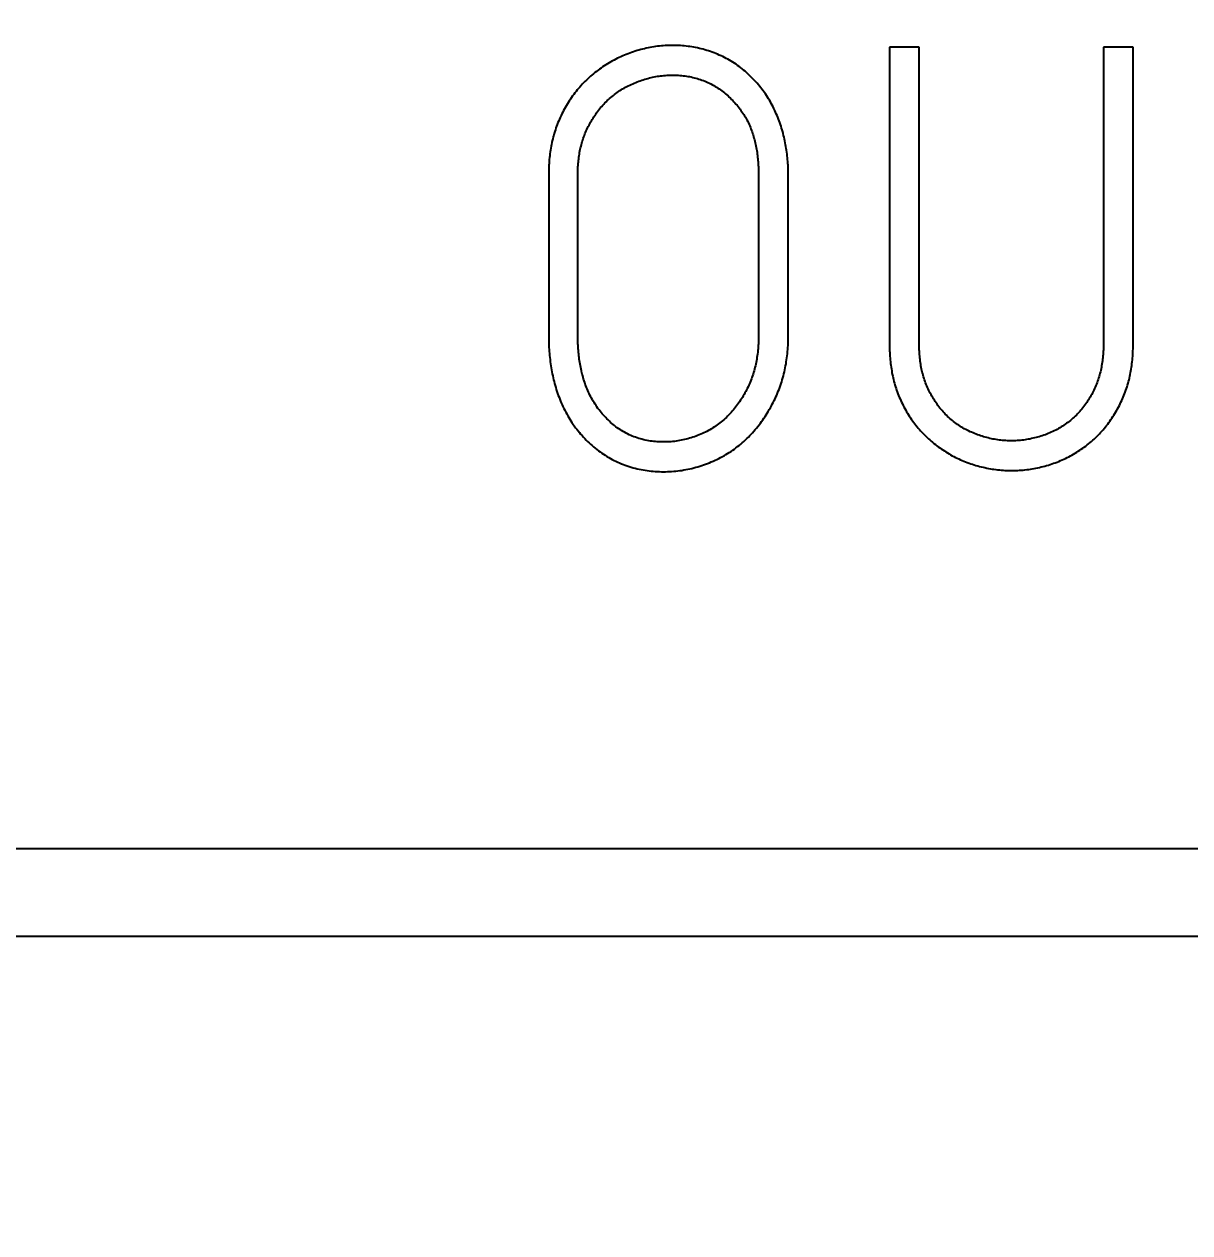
# Model space of a CAD drawing. Extents: x 0 to 420, y 0 to 297.
# Drawn here: x 124.383 to 128.817, y 166.039 to 170.637 of the extents above; entities that cross this region are included whole.
import ezdxf
from ezdxf.enums import TextEntityAlignment as Align

# ---------------------------------------------------------------- set-up
doc = ezdxf.new("R2010")
doc.units = 0
doc.header["$LTSCALE"] = 23.1
for name, color, linetype in [('10000_FRONT', 7, 'CONTINUOUS'), ('10100_DIM_FRONT', 7, 'CONTINUOUS'), ('10500_FRONT_LABELING', 7, 'CONTINUOUS')]:
    doc.layers.add(name, color=color, linetype=linetype)
doc.dimstyles.get("Standard").update_dxf_attribs({"dimtxt": 2.5, "dimasz": 2.5, "dimexe": 1.25, "dimexo": 0.625, "dimtad": 1, "dimcen": 2.5, "dimazin": 3, "dimtfac": 1, "dimtmove": 0, "dimatfit": 3})

# ---------------------------------------------------------------- blocks, each defined once
blk = doc.blocks.new('*D1')
at = {"layer": '10100_DIM_FRONT', "linetype": 'CONTINUOUS'}
for p, q in [((146.3081, 189.647), (146.3081, 124.8979)), ((102.8081, 149.198), (102.8081, 124.8979)), ((102.8081, 126.8979), (124.5581, 126.8979)), ((146.3081, 126.8979), (124.5581, 126.8979))]:
    blk.add_line(p, q, dxfattribs=at)
for points in [[(106.3081, 127.3979), (102.8081, 126.8979), (106.3081, 126.3979)], [(142.8081, 126.3979), (146.3081, 126.8979), (142.8081, 127.3979)]]:
    blk.add_solid(points, dxfattribs=at)
blk.add_text('43,5', height=3.5, dxfattribs=at).set_placement((120.5248, 127.7729), (130.2748, 127.7729), align=Align.FIT)

msp = doc.modelspace()

# ---------------------------------------------------------------- linework, layer by layer
at = {"layer": '10000_FRONT', "color": 7, "linetype": 'CONTINUOUS'}
for p, q in [((110.8081, 167.5005), (146.3081, 167.5005)), ((110.8081, 167.1675), (146.3081, 167.1675))]:
    msp.add_line(p, q, dxfattribs=at)
at = {"layer": '10500_FRONT_LABELING', "color": 7, "linetype": 'CONTINUOUS'}
for p, q in [((127.6746, 170.5502), (127.6746, 169.4229)), ((127.7874, 170.5502), (127.6746, 170.5502)), ((127.7874, 169.4229), (127.7874, 170.5502)), ((128.4888, 170.5502), (128.4888, 169.4229)), ((128.6016, 170.5502), (128.4888, 170.5502)), ((128.6016, 169.4229), (128.6016, 170.5502)), ((126.3781, 170.0642), (126.3781, 169.4461)), ((126.4887, 169.4474), (126.4887, 170.0642)), ((127.1768, 170.0642), (127.1768, 169.4539)), ((127.2896, 169.4539), (127.2896, 170.0642))]:
    msp.add_line(p, q, dxfattribs=at)
for points in [[(127.2896, 170.0642), (127.2896, 170.0714), (127.2895, 170.0787), (127.2893, 170.0859), (127.289, 170.0932), (127.2887, 170.1004), (127.2883, 170.1076), (127.2878, 170.1148), (127.2872, 170.122), (127.2866, 170.1292), (127.2858, 170.1363), (127.285, 170.1435), (127.2841, 170.1506), (127.2831, 170.1577), (127.2821, 170.1648), (127.2809, 170.1719), (127.2797, 170.179), (127.2783, 170.1861), (127.2769, 170.1931), (127.2754, 170.2002), (127.2738, 170.2072), (127.2721, 170.2142), (127.2703, 170.2212), (127.2684, 170.2282), (127.2664, 170.2351), (127.2643, 170.2421), (127.2621, 170.249), (127.2598, 170.2559), (127.2575, 170.2628), (127.255, 170.2696), (127.2524, 170.2764), (127.2497, 170.2832), (127.247, 170.2899), (127.2442, 170.2965), (127.2412, 170.3031), (127.2382, 170.3096), (127.2351, 170.3161), (127.2318, 170.3226), (127.2285, 170.329), (127.2251, 170.3353), (127.2216, 170.3416), (127.218, 170.3478), (127.2142, 170.354), (127.2104, 170.3601), (127.2065, 170.3662), (127.2024, 170.3722), (127.1983, 170.3782), (127.194, 170.3841), (127.1896, 170.3899), (127.1851, 170.3956), (127.1806, 170.4013), (127.1759, 170.4069), (127.1712, 170.4124), (127.1663, 170.4178), (127.1615, 170.4231), (127.1565, 170.4284), (127.1515, 170.4336), (127.1464, 170.4387), (127.1412, 170.4437), (127.1359, 170.4486), (127.1306, 170.4535), (127.1252, 170.4583), (127.1197, 170.4629), (127.1142, 170.4675), (127.1085, 170.472), (127.1027, 170.4763), (127.0968, 170.4806), (127.0909, 170.4847), (127.0848, 170.4888), (127.0787, 170.4927), (127.0724, 170.4966), (127.0661, 170.5003), (127.0597, 170.5039), (127.0533, 170.5074), (127.0469, 170.5107), (127.0404, 170.5139), (127.0338, 170.5171), (127.0272, 170.52), (127.0205, 170.5229), (127.0139, 170.5257), (127.0071, 170.5283), (127.0003, 170.5309), (126.9935, 170.5333), (126.9866, 170.5356), (126.9797, 170.5378), (126.9728, 170.5398), (126.9658, 170.5418), (126.9587, 170.5436), (126.9516, 170.5453), (126.9445, 170.5469), (126.9373, 170.5484), (126.9301, 170.5498), (126.9229, 170.551), (126.9157, 170.5521), (126.9085, 170.5531), (126.9013, 170.554), (126.894, 170.5547), (126.8868, 170.5554), (126.8796, 170.5559), (126.8723, 170.5563), (126.8651, 170.5566), (126.8578, 170.5568), (126.8506, 170.5568), (126.8433, 170.5568), (126.836, 170.5566), (126.8288, 170.5564), (126.8215, 170.556), (126.8142, 170.5555), (126.8069, 170.5549), (126.7996, 170.5541), (126.7923, 170.5533), (126.7851, 170.5523), (126.7779, 170.5513), (126.7707, 170.5501), (126.7635, 170.5488), (126.7564, 170.5474), (126.7493, 170.5459), (126.7422, 170.5442), (126.7352, 170.5425), (126.7282, 170.5407), (126.7212, 170.5388), (126.7143, 170.5367), (126.7073, 170.5346), (126.7004, 170.5324), (126.6936, 170.53), (126.6867, 170.5276), (126.6799, 170.525), (126.6732, 170.5224), (126.6664, 170.5196), (126.6597, 170.5168), (126.653, 170.5138), (126.6464, 170.5107), (126.6398, 170.5076), (126.6333, 170.5043), (126.6268, 170.5009), (126.6204, 170.4975), (126.6141, 170.4939), (126.6078, 170.4903), (126.6016, 170.4866), (126.5955, 170.4827), (126.5894, 170.4788), (126.5834, 170.4748), (126.5775, 170.4707), (126.5716, 170.4665), (126.5658, 170.4622), (126.56, 170.4579), (126.5543, 170.4534), (126.5487, 170.4489), (126.5431, 170.4442), (126.5376, 170.4395), (126.5322, 170.4347), (126.5268, 170.4297), (126.5215, 170.4247), (126.5162, 170.4196), (126.5111, 170.4144), (126.5061, 170.4092), (126.5011, 170.4038), (126.4963, 170.3984), (126.4915, 170.3929), (126.4869, 170.3874), (126.4823, 170.3818), (126.4779, 170.3761), (126.4735, 170.3703), (126.4693, 170.3645), (126.4651, 170.3586), (126.461, 170.3526), (126.4571, 170.3466), (126.4532, 170.3405), (126.4494, 170.3344), (126.4457, 170.3282), (126.442, 170.3219), (126.4385, 170.3156), (126.435, 170.3092), (126.4317, 170.3027), (126.4284, 170.2962), (126.4252, 170.2897), (126.4221, 170.283), (126.4191, 170.2764), (126.4163, 170.2697), (126.4135, 170.263), (126.4109, 170.2563), (126.4083, 170.2495), (126.4059, 170.2427), (126.4036, 170.2359), (126.4014, 170.229), (126.3992, 170.2221), (126.3972, 170.2152), (126.3954, 170.2082), (126.3936, 170.2012), (126.3919, 170.1942), (126.3903, 170.1871), (126.3889, 170.18), (126.3875, 170.1729), (126.3862, 170.1658), (126.3851, 170.1586), (126.384, 170.1514), (126.383, 170.1442), (126.3821, 170.1369), (126.3813, 170.1297), (126.3806, 170.1224)], [(126.4887, 170.0642), (126.4887, 170.0703), (126.4888, 170.0765), (126.489, 170.0826), (126.4893, 170.0888), (126.4896, 170.0949), (126.49, 170.101), (126.4904, 170.1071), (126.491, 170.1131), (126.4916, 170.1192), (126.4923, 170.1253), (126.4931, 170.1313), (126.494, 170.1373), (126.4949, 170.1433), (126.496, 170.1493), (126.4971, 170.1553), (126.4983, 170.1613), (126.4997, 170.1672), (126.5011, 170.1732), (126.5026, 170.1791), (126.5042, 170.185), (126.506, 170.1909), (126.5078, 170.1967), (126.5097, 170.2026), (126.5118, 170.2084), (126.5139, 170.2142), (126.5162, 170.22), (126.5185, 170.2257), (126.521, 170.2313), (126.5235, 170.237), (126.5261, 170.2425), (126.5288, 170.248), (126.5316, 170.2535), (126.5344, 170.2589), (126.5374, 170.2643), (126.5404, 170.2696), (126.5435, 170.2748), (126.5468, 170.28), (126.55, 170.2852), (126.5534, 170.2903), (126.5569, 170.2954), (126.5605, 170.3004), (126.5641, 170.3054), (126.5679, 170.3103), (126.5718, 170.3151), (126.5757, 170.3199), (126.5798, 170.3246), (126.5839, 170.3292), (126.5881, 170.3337), (126.5923, 170.3381), (126.5967, 170.3424), (126.6011, 170.3467), (126.6055, 170.3508), (126.6101, 170.3549), (126.6147, 170.3589), (126.6194, 170.3628), (126.6242, 170.3667), (126.629, 170.3704), (126.6339, 170.3741), (126.6389, 170.3776), (126.6439, 170.3811), (126.6491, 170.3846), (126.6542, 170.3879), (126.6595, 170.3911), (126.6648, 170.3943), (126.6702, 170.3974), (126.6757, 170.4003), (126.6811, 170.4032), (126.6866, 170.4059), (126.6922, 170.4085), (126.6978, 170.4111), (126.7034, 170.4135), (126.7091, 170.4159), (126.7148, 170.4181), (126.7205, 170.4203), (126.7263, 170.4224), (126.7321, 170.4244), (126.7379, 170.4263), (126.7438, 170.4281), (126.7497, 170.4298), (126.7557, 170.4314), (126.7617, 170.4329), (126.7677, 170.4343), (126.7737, 170.4357), (126.7798, 170.4369), (126.7859, 170.438), (126.7919, 170.4391), (126.798, 170.44), (126.8041, 170.4408), (126.8102, 170.4415), (126.8163, 170.4421), (126.8224, 170.4426), (126.8285, 170.443), (126.8346, 170.4433), (126.8407, 170.4435), (126.8468, 170.4436), (126.8529, 170.4436), (126.859, 170.4435), (126.8652, 170.4433), (126.8713, 170.443), (126.8774, 170.4426), (126.8836, 170.4421), (126.8898, 170.4415), (126.8959, 170.4407), (126.902, 170.4398), (126.9081, 170.4389), (126.9142, 170.4378), (126.9202, 170.4366), (126.9262, 170.4352), (126.9322, 170.4338), (126.9381, 170.4322), (126.944, 170.4306), (126.9498, 170.4288), (126.9557, 170.4268), (126.9614, 170.4248), (126.9672, 170.4226), (126.9729, 170.4203), (126.9786, 170.4179), (126.9842, 170.4154), (126.9898, 170.4127), (126.9953, 170.41), (127.0008, 170.4071), (127.0062, 170.4041), (127.0115, 170.4009), (127.0167, 170.3977), (127.0219, 170.3944), (127.027, 170.391), (127.032, 170.3875), (127.0369, 170.3838), (127.0418, 170.3801), (127.0466, 170.3763), (127.0513, 170.3724), (127.056, 170.3684), (127.0606, 170.3643), (127.0651, 170.3601), (127.0695, 170.3559), (127.0739, 170.3515), (127.0783, 170.3471), (127.0825, 170.3426), (127.0867, 170.3381), (127.0907, 170.3335), (127.0947, 170.3288), (127.0986, 170.324), (127.1024, 170.3192), (127.1061, 170.3144), (127.1097, 170.3094), (127.1132, 170.3044), (127.1167, 170.2994), (127.12, 170.2942), (127.1232, 170.289), (127.1264, 170.2837), (127.1294, 170.2784), (127.1323, 170.2729), (127.1352, 170.2674), (127.1379, 170.2619), (127.1405, 170.2563), (127.143, 170.2506), (127.1454, 170.2449), (127.1476, 170.2392), (127.1498, 170.2335), (127.1519, 170.2277), (127.1539, 170.2219), (127.1557, 170.2161), (127.1575, 170.2102), (127.1592, 170.2043), (127.1608, 170.1984), (127.1623, 170.1925), (127.1638, 170.1865), (127.1651, 170.1805), (127.1664, 170.1745), (127.1676, 170.1684), (127.1687, 170.1623), (127.1698, 170.1563), (127.1707, 170.1502), (127.1716, 170.1441), (127.1724, 170.1379), (127.1731, 170.1318), (127.1738, 170.1257), (127.1744, 170.1196), (127.1749, 170.1134), (127.1754, 170.1073), (127.1757, 170.1012), (127.1761, 170.095), (127.1763, 170.0889), (127.1765, 170.0827), (127.1767, 170.0765), (127.1768, 170.0704), (127.1768, 170.0642)], [(126.3806, 170.1224), (126.38, 170.1152), (126.3795, 170.1079), (126.3791, 170.1006), (126.3787, 170.0933), (126.3784, 170.0861), (126.3782, 170.0788), (126.3781, 170.0715), (126.3781, 170.0642)], [(126.3781, 169.4461), (126.3782, 169.4383), (126.3784, 169.4306), (126.3786, 169.4228), (126.3789, 169.415), (126.3793, 169.4073), (126.3798, 169.3995), (126.3803, 169.3918), (126.3809, 169.3841), (126.3816, 169.3764), (126.3824, 169.3687), (126.3833, 169.361), (126.3842, 169.3533), (126.3853, 169.3457), (126.3864, 169.338), (126.3876, 169.3304), (126.3889, 169.3228), (126.3903, 169.3151), (126.3917, 169.3075), (126.3933, 169.3), (126.395, 169.2924), (126.3968, 169.2848), (126.3987, 169.2773), (126.4006, 169.2697), (126.4027, 169.2622), (126.4049, 169.2547), (126.4072, 169.2473), (126.4096, 169.2398), (126.4121, 169.2324), (126.4147, 169.2251), (126.4174, 169.2178), (126.4202, 169.2106), (126.4232, 169.2034), (126.4262, 169.1963), (126.4293, 169.1892), (126.4325, 169.1822), (126.4359, 169.1752), (126.4394, 169.1683), (126.4429, 169.1614), (126.4466, 169.1546), (126.4504, 169.1479), (126.4544, 169.1412), (126.4584, 169.1345), (126.4625, 169.128), (126.4668, 169.1214), (126.4712, 169.1149), (126.4757, 169.1086), (126.4803, 169.1022), (126.4851, 169.096), (126.4899, 169.0899), (126.4948, 169.0839), (126.4998, 169.078), (126.5049, 169.0721), (126.5101, 169.0664), (126.5153, 169.0608), (126.5207, 169.0553), (126.5262, 169.0498), (126.5318, 169.0445), (126.5375, 169.0393), (126.5432, 169.0342), (126.5491, 169.0291), (126.5551, 169.0242), (126.5612, 169.0194), (126.5674, 169.0147), (126.5737, 169.0101), (126.58, 169.0056), (126.5865, 169.0012), (126.5931, 168.997), (126.5998, 168.9929), (126.6065, 168.9889), (126.6133, 168.985), (126.6201, 168.9813), (126.627, 168.9778), (126.634, 168.9744), (126.641, 168.9711), (126.648, 168.9679), (126.6552, 168.9649), (126.6623, 168.9621), (126.6696, 168.9593), (126.6769, 168.9568), (126.6842, 168.9543), (126.6917, 168.952), (126.6991, 168.9499), (126.7067, 168.9478), (126.7143, 168.946), (126.722, 168.9442), (126.7296, 168.9427), (126.7373, 168.9412), (126.7451, 168.94), (126.7528, 168.9388), (126.7605, 168.9378), (126.7682, 168.937), (126.776, 168.9362), (126.7837, 168.9357), (126.7915, 168.9352), (126.7993, 168.9349), (126.807, 168.9347), (126.8148, 168.9346), (126.8226, 168.9347), (126.8304, 168.9349), (126.8382, 168.9352), (126.846, 168.9357), (126.8539, 168.9363), (126.8617, 168.937), (126.8694, 168.9378), (126.8772, 168.9388), (126.8849, 168.9399), (126.8926, 168.9412), (126.9002, 168.9426), (126.9078, 168.9441), (126.9154, 168.9457), (126.923, 168.9475), (126.9305, 168.9494), (126.938, 168.9514), (126.9454, 168.9535), (126.9529, 168.9557), (126.9603, 168.9581), (126.9676, 168.9605), (126.975, 168.9631), (126.9823, 168.9659), (126.9896, 168.9687), (126.9968, 168.9717), (127.004, 168.9748), (127.0112, 168.978), (127.0182, 168.9813), (127.0252, 168.9847), (127.0321, 168.9883), (127.0389, 168.992), (127.0457, 168.9957), (127.0523, 168.9996), (127.0589, 169.0037), (127.0654, 169.0078), (127.0719, 169.0121), (127.0782, 169.0164), (127.0845, 169.0209), (127.0907, 169.0255), (127.0969, 169.0302), (127.1029, 169.035), (127.1089, 169.04), (127.1148, 169.045), (127.1207, 169.0502), (127.1264, 169.0555), (127.1321, 169.0608), (127.1377, 169.0663), (127.1432, 169.0719), (127.1486, 169.0775), (127.1539, 169.0832), (127.159, 169.089), (127.1641, 169.0949), (127.1691, 169.1008), (127.174, 169.1068), (127.1788, 169.1129), (127.1834, 169.1191), (127.188, 169.1254), (127.1925, 169.1317), (127.1969, 169.1381), (127.2012, 169.1445), (127.2054, 169.1511), (127.2096, 169.1577), (127.2136, 169.1643), (127.2175, 169.1711), (127.2214, 169.1778), (127.2252, 169.1847), (127.2289, 169.1916), (127.2324, 169.1985), (127.2359, 169.2054), (127.2393, 169.2124), (127.2425, 169.2194), (127.2457, 169.2265), (127.2487, 169.2336), (127.2517, 169.2408), (127.2545, 169.248), (127.2572, 169.2552), (127.2598, 169.2625), (127.2623, 169.2698), (127.2647, 169.2771), (127.267, 169.2845), (127.2691, 169.292), (127.2712, 169.2994), (127.2731, 169.307), (127.2749, 169.3145), (127.2766, 169.3221), (127.2781, 169.3298), (127.2796, 169.3375), (127.281, 169.3452), (127.2822, 169.3529), (127.2833, 169.3606), (127.2844, 169.3683), (127.2853, 169.3761), (127.2862, 169.3838), (127.2869, 169.3916), (127.2876, 169.3993), (127.2881, 169.4071), (127.2886, 169.4149), (127.289, 169.4227), (127.2893, 169.4305), (127.2895, 169.4383), (127.2896, 169.4461), (127.2896, 169.4539)], [(127.1768, 169.4539), (127.1768, 169.4474), (127.1766, 169.4408), (127.1765, 169.4343), (127.1762, 169.4278), (127.1759, 169.4213), (127.1755, 169.4148), (127.1751, 169.4083), (127.1745, 169.4018), (127.1739, 169.3953), (127.1732, 169.3889), (127.1724, 169.3824), (127.1716, 169.376), (127.1706, 169.3696), (127.1696, 169.3631), (127.1684, 169.3567), (127.1672, 169.3503), (127.1659, 169.344), (127.1645, 169.3376), (127.1629, 169.3313), (127.1613, 169.3249), (127.1595, 169.3186), (127.1577, 169.3123), (127.1557, 169.306), (127.1537, 169.2998), (127.1515, 169.2936), (127.1493, 169.2875), (127.1469, 169.2814), (127.1445, 169.2754), (127.142, 169.2694), (127.1393, 169.2634), (127.1366, 169.2575), (127.1338, 169.2517), (127.1309, 169.2459), (127.1279, 169.2401), (127.1249, 169.2344), (127.1217, 169.2287), (127.1185, 169.2231), (127.1151, 169.2175), (127.1117, 169.2119), (127.1082, 169.2064), (127.1046, 169.201), (127.1008, 169.1956), (127.097, 169.1902), (127.0931, 169.1849), (127.0891, 169.1798), (127.085, 169.1747), (127.0809, 169.1696), (127.0766, 169.1647), (127.0723, 169.1599), (127.0679, 169.1551), (127.0634, 169.1505), (127.0589, 169.1459), (127.0542, 169.1414), (127.0495, 169.137), (127.0447, 169.1326), (127.0398, 169.1284), (127.0348, 169.1243), (127.0297, 169.1202), (127.0246, 169.1163), (127.0193, 169.1124), (127.014, 169.1086), (127.0086, 169.1049), (127.0031, 169.1014), (126.9975, 169.0979), (126.9918, 169.0945), (126.9861, 169.0913), (126.9804, 169.0882), (126.9745, 169.0852), (126.9687, 169.0824), (126.9628, 169.0797), (126.9568, 169.077), (126.9508, 169.0745), (126.9448, 169.0721), (126.9387, 169.0699), (126.9326, 169.0677), (126.9264, 169.0656), (126.9202, 169.0637), (126.9139, 169.0618), (126.9076, 169.0601), (126.9012, 169.0584), (126.8949, 169.0569), (126.8885, 169.0555), (126.882, 169.0542), (126.8756, 169.053), (126.8691, 169.0519), (126.8626, 169.051), (126.8562, 169.0502), (126.8497, 169.0495), (126.8432, 169.0489), (126.8368, 169.0484), (126.8303, 169.0481), (126.8238, 169.0479), (126.8173, 169.0478), (126.8108, 169.0478), (126.8043, 169.048), (126.7977, 169.0482), (126.7912, 169.0486), (126.7847, 169.0491), (126.7782, 169.0498), (126.7716, 169.0505), (126.7651, 169.0514), (126.7586, 169.0525), (126.7522, 169.0536), (126.7458, 169.0549), (126.7395, 169.0564), (126.7331, 169.0579), (126.7269, 169.0597), (126.7206, 169.0615), (126.7144, 169.0635), (126.7083, 169.0656), (126.7022, 169.0679), (126.6961, 169.0703), (126.6901, 169.0729), (126.6841, 169.0756), (126.6782, 169.0785), (126.6723, 169.0814), (126.6666, 169.0846), (126.6609, 169.0878), (126.6553, 169.0912), (126.6498, 169.0947), (126.6444, 169.0983), (126.6391, 169.1021), (126.6339, 169.1059), (126.6288, 169.1099), (126.6237, 169.114), (126.6187, 169.1182), (126.6138, 169.1225), (126.609, 169.1269), (126.6042, 169.1315), (126.5996, 169.1361), (126.595, 169.1408), (126.5905, 169.1456), (126.5862, 169.1504), (126.5819, 169.1553), (126.5777, 169.1603), (126.5736, 169.1654), (126.5696, 169.1706), (126.5657, 169.1758), (126.5619, 169.1811), (126.5582, 169.1864), (126.5546, 169.1919), (126.551, 169.1974), (126.5476, 169.203), (126.5443, 169.2086), (126.5411, 169.2143), (126.538, 169.2201), (126.535, 169.2259), (126.5321, 169.2318), (126.5294, 169.2377), (126.5267, 169.2437), (126.5242, 169.2497), (126.5218, 169.2557), (126.5194, 169.2617), (126.5172, 169.2678), (126.5151, 169.274), (126.513, 169.2801), (126.5111, 169.2864), (126.5093, 169.2926), (126.5075, 169.2989), (126.5059, 169.3052), (126.5043, 169.3115), (126.5028, 169.3179), (126.5014, 169.3243), (126.5, 169.3307), (126.4988, 169.3371), (126.4976, 169.3435), (126.4966, 169.35), (126.4955, 169.3564), (126.4946, 169.3629), (126.4938, 169.3693), (126.493, 169.3758), (126.4923, 169.3823), (126.4916, 169.3888), (126.4911, 169.3953), (126.4905, 169.4017), (126.4901, 169.4082), (126.4897, 169.4148), (126.4894, 169.4213), (126.4891, 169.4278), (126.489, 169.4343), (126.4888, 169.4408), (126.4887, 169.4474)], [(127.6746, 169.4229), (127.6746, 169.4158), (127.6747, 169.4089), (127.6749, 169.4019), (127.6752, 169.3949), (127.6755, 169.3879), (127.6759, 169.381), (127.6763, 169.3741), (127.6769, 169.3671), (127.6775, 169.3602), (127.6782, 169.3533), (127.679, 169.3464), (127.6799, 169.3395), (127.6808, 169.3327), (127.6819, 169.3258), (127.683, 169.319), (127.6842, 169.3122), (127.6855, 169.3054), (127.6869, 169.2986), (127.6885, 169.2918), (127.6901, 169.285), (127.6918, 169.2783), (127.6936, 169.2715), (127.6956, 169.2648), (127.6976, 169.2581), (127.6998, 169.2514), (127.702, 169.2448), (127.7044, 169.2381), (127.7069, 169.2316), (127.7094, 169.2251), (127.7121, 169.2187), (127.7148, 169.2123), (127.7176, 169.2059), (127.7206, 169.1996), (127.7236, 169.1934), (127.7267, 169.1872), (127.7299, 169.1811), (127.7332, 169.175), (127.7365, 169.169), (127.74, 169.163), (127.7435, 169.157), (127.7472, 169.1512), (127.7509, 169.1453), (127.7547, 169.1395), (127.7586, 169.1338), (127.7626, 169.1281), (127.7667, 169.1225), (127.7708, 169.1169), (127.7751, 169.1114), (127.7795, 169.1059), (127.784, 169.1005), (127.7886, 169.0952), (127.7932, 169.0899), (127.798, 169.0848), (127.8028, 169.0797), (127.8077, 169.0747), (127.8127, 169.0698), (127.8177, 169.065), (127.8228, 169.0602), (127.828, 169.0556), (127.8332, 169.051), (127.8385, 169.0465), (127.8439, 169.0421), (127.8493, 169.0378), (127.8549, 169.0336), (127.8604, 169.0294), (127.8661, 169.0253), (127.8718, 169.0213), (127.8776, 169.0174), (127.8834, 169.0136), (127.8893, 169.0098), (127.8953, 169.0062), (127.9013, 169.0026), (127.9074, 168.9991), (127.9136, 168.9957), (127.9198, 168.9924), (127.9261, 168.9893), (127.9323, 168.9862), (127.9387, 168.9832), (127.945, 168.9803), (127.9514, 168.9776), (127.9578, 168.9749), (127.9643, 168.9723), (127.9708, 168.9698), (127.9773, 168.9674), (127.9839, 168.9651), (127.9905, 168.9629), (127.9971, 168.9608), (128.0038, 168.9588), (128.0105, 168.9569), (128.0172, 168.955), (128.024, 168.9533), (128.0308, 168.9516), (128.0377, 168.9501), (128.0445, 168.9486), (128.0514, 168.9473), (128.0584, 168.946), (128.0653, 168.9449), (128.0722, 168.9438), (128.0791, 168.9429), (128.0861, 168.9421), (128.093, 168.9413), (128.0999, 168.9407), (128.1068, 168.9402), (128.1138, 168.9398), (128.1207, 168.9394), (128.1277, 168.9392), (128.1346, 168.9391), (128.1416, 168.9391), (128.1485, 168.9392), (128.1555, 168.9394), (128.1624, 168.9396), (128.1694, 168.94), (128.1763, 168.9405), (128.1833, 168.9411), (128.1902, 168.9418), (128.1972, 168.9426), (128.2042, 168.9436), (128.2111, 168.9446), (128.2181, 168.9457), (128.225, 168.9469), (128.2319, 168.9482), (128.2387, 168.9496), (128.2455, 168.9512), (128.2523, 168.9528), (128.2591, 168.9545), (128.2658, 168.9563), (128.2725, 168.9581), (128.2791, 168.9601), (128.2858, 168.9622), (128.2924, 168.9644), (128.2989, 168.9667), (128.3055, 168.969), (128.312, 168.9715), (128.3184, 168.974), (128.3249, 168.9767), (128.3313, 168.9794), (128.3377, 168.9823), (128.3441, 168.9853), (128.3504, 168.9883), (128.3566, 168.9915), (128.3629, 168.9947), (128.369, 168.9981), (128.3751, 169.0016), (128.3811, 169.0051), (128.3871, 169.0088), (128.393, 169.0125), (128.3988, 169.0163), (128.4045, 169.0202), (128.4102, 169.0242), (128.4158, 169.0282), (128.4214, 169.0324), (128.4269, 169.0366), (128.4323, 169.0409), (128.4377, 169.0453), (128.4429, 169.0498), (128.4482, 169.0544), (128.4533, 169.0591), (128.4584, 169.0638), (128.4634, 169.0687), (128.4683, 169.0736), (128.4732, 169.0786), (128.478, 169.0837), (128.4828, 169.0889), (128.4874, 169.0942), (128.492, 169.0995), (128.4964, 169.1049), (128.5008, 169.1104), (128.505, 169.1159), (128.5092, 169.1215), (128.5133, 169.1272), (128.5173, 169.1329), (128.5212, 169.1387), (128.525, 169.1445), (128.5287, 169.1503), (128.5323, 169.1563), (128.5359, 169.1622), (128.5394, 169.1683), (128.5427, 169.1743), (128.546, 169.1805), (128.5493, 169.1867), (128.5524, 169.1929), (128.5554, 169.1992), (128.5584, 169.2055), (128.5613, 169.2119), (128.564, 169.2184), (128.5667, 169.2249), (128.5693, 169.2314), (128.5717, 169.2379), (128.5741, 169.2445), (128.5763, 169.2511), (128.5785, 169.2577), (128.5805, 169.2644), (128.5825, 169.271), (128.5843, 169.2777), (128.586, 169.2844), (128.5876, 169.2912), (128.5891, 169.2979), (128.5906, 169.3047), (128.5919, 169.3116)], [(128.4888, 169.4229), (128.4888, 169.4167), (128.4887, 169.4106), (128.4885, 169.4045), (128.4883, 169.3984), (128.488, 169.3923), (128.4876, 169.3862), (128.4871, 169.3802), (128.4866, 169.3741), (128.486, 169.3681), (128.4853, 169.3621), (128.4846, 169.3561), (128.4838, 169.3501), (128.4828, 169.3441), (128.4818, 169.3381), (128.4807, 169.3322), (128.4796, 169.3263), (128.4783, 169.3203), (128.4769, 169.3144), (128.4754, 169.3086), (128.4738, 169.3027), (128.4722, 169.2969), (128.4704, 169.291), (128.4685, 169.2852), (128.4665, 169.2794), (128.4644, 169.2737), (128.4621, 169.2679), (128.4598, 169.2622), (128.4574, 169.2565), (128.4549, 169.2509), (128.4523, 169.2454), (128.4496, 169.2399), (128.4468, 169.2344), (128.4439, 169.229), (128.4409, 169.2237), (128.4379, 169.2184), (128.4348, 169.2131), (128.4316, 169.2079), (128.4283, 169.2028), (128.4249, 169.1977), (128.4214, 169.1927), (128.4178, 169.1877), (128.4142, 169.1828), (128.4104, 169.1779), (128.4065, 169.1731), (128.4025, 169.1684), (128.3984, 169.1638), (128.3943, 169.1592), (128.39, 169.1548), (128.3857, 169.1504), (128.3813, 169.1461), (128.3769, 169.142), (128.3724, 169.1379), (128.3677, 169.1339), (128.3631, 169.13), (128.3583, 169.1262), (128.3535, 169.1224), (128.3486, 169.1188), (128.3436, 169.1153), (128.3386, 169.1118), (128.3335, 169.1084), (128.3283, 169.1051), (128.3231, 169.1019), (128.3177, 169.0988), (128.3123, 169.0958), (128.3069, 169.0929), (128.3014, 169.0901), (128.2958, 169.0874), (128.2903, 169.0849), (128.2846, 169.0824), (128.279, 169.0801), (128.2733, 169.0778), (128.2676, 169.0756), (128.2618, 169.0736), (128.256, 169.0716), (128.2502, 169.0697), (128.2443, 169.0679), (128.2384, 169.0662), (128.2325, 169.0646), (128.2265, 169.0631), (128.2206, 169.0617), (128.2145, 169.0604), (128.2085, 169.0591), (128.2024, 169.058), (128.1964, 169.0569), (128.1903, 169.056), (128.1842, 169.0552), (128.1781, 169.0544), (128.1721, 169.0538), (128.166, 169.0533), (128.1599, 169.0529), (128.1538, 169.0526), (128.1477, 169.0524), (128.1416, 169.0523), (128.1355, 169.0523), (128.1294, 169.0524), (128.1233, 169.0526), (128.1172, 169.0529), (128.1111, 169.0533), (128.105, 169.0538), (128.0989, 169.0545), (128.0928, 169.0552), (128.0866, 169.056), (128.0806, 169.0569), (128.0745, 169.058), (128.0684, 169.0591), (128.0624, 169.0603), (128.0564, 169.0616), (128.0505, 169.063), (128.0445, 169.0645), (128.0386, 169.066), (128.0328, 169.0677), (128.0269, 169.0695), (128.0211, 169.0713), (128.0153, 169.0733), (128.0096, 169.0753), (128.0039, 169.0775), (127.9982, 169.0797), (127.9925, 169.082), (127.9868, 169.0845), (127.9812, 169.087), (127.9757, 169.0897), (127.9702, 169.0925), (127.9647, 169.0954), (127.9593, 169.0983), (127.954, 169.1014), (127.9488, 169.1046), (127.9436, 169.1078), (127.9385, 169.1112), (127.9335, 169.1146), (127.9285, 169.1181), (127.9237, 169.1217), (127.9188, 169.1254), (127.9141, 169.1292), (127.9094, 169.1331), (127.9048, 169.1371), (127.9003, 169.1411), (127.8958, 169.1453), (127.8914, 169.1495), (127.8871, 169.1538), (127.8828, 169.1583), (127.8787, 169.1628), (127.8746, 169.1674), (127.8706, 169.1721), (127.8667, 169.1769), (127.8629, 169.1817), (127.8592, 169.1867), (127.8556, 169.1916), (127.8521, 169.1966), (127.8487, 169.2017), (127.8453, 169.2068), (127.8421, 169.212), (127.839, 169.2173), (127.8359, 169.2226), (127.8329, 169.2279), (127.83, 169.2333), (127.8272, 169.2387), (127.8245, 169.2442), (127.8219, 169.2498), (127.8193, 169.2554), (127.8169, 169.2611), (127.8145, 169.2668), (127.8123, 169.2725), (127.8102, 169.2783), (127.8081, 169.2841), (127.8062, 169.2899), (127.8044, 169.2957), (127.8027, 169.3015), (127.8011, 169.3074), (127.7996, 169.3133), (127.7982, 169.3193), (127.7969, 169.3252), (127.7957, 169.3312), (127.7945, 169.3372), (127.7935, 169.3432), (127.7926, 169.3493), (127.7917, 169.3553), (127.7909, 169.3614), (127.7903, 169.3675), (127.7896, 169.3737), (127.7891, 169.3798), (127.7887, 169.3859), (127.7883, 169.3921), (127.788, 169.3982), (127.7877, 169.4044), (127.7876, 169.4105), (127.7875, 169.4167), (127.7874, 169.4229)], [(128.5919, 169.3116), (128.5931, 169.3184), (128.5943, 169.3252), (128.5953, 169.3321), (128.5963, 169.339), (128.5972, 169.346), (128.598, 169.3529), (128.5987, 169.3599), (128.5993, 169.3668), (128.5999, 169.3738), (128.6003, 169.3808), (128.6007, 169.3878), (128.6011, 169.3948), (128.6013, 169.4018), (128.6015, 169.4088), (128.6016, 169.4158), (128.6016, 169.4229)]]:
    msp.add_lwpolyline(points, dxfattribs=at)

# ---------------------------------------------------------------- dimensions: what is measured, and where the dimension line sits
at = {"layer": '10100_DIM_FRONT', "linetype": 'CONTINUOUS'}
dim = msp.add_linear_dim(base=(146.3081, 126.8979), p1=(102.8081, 149.198), p2=(146.3081, 189.647), dimstyle='Standard', dxfattribs=at)
dim.commit()
dim.dimension.update_dxf_attribs({"geometry": '*D1', "text_midpoint": (125.3998, 129.5229), "dimtype": 128})

doc.saveas('drawing.dxf')
